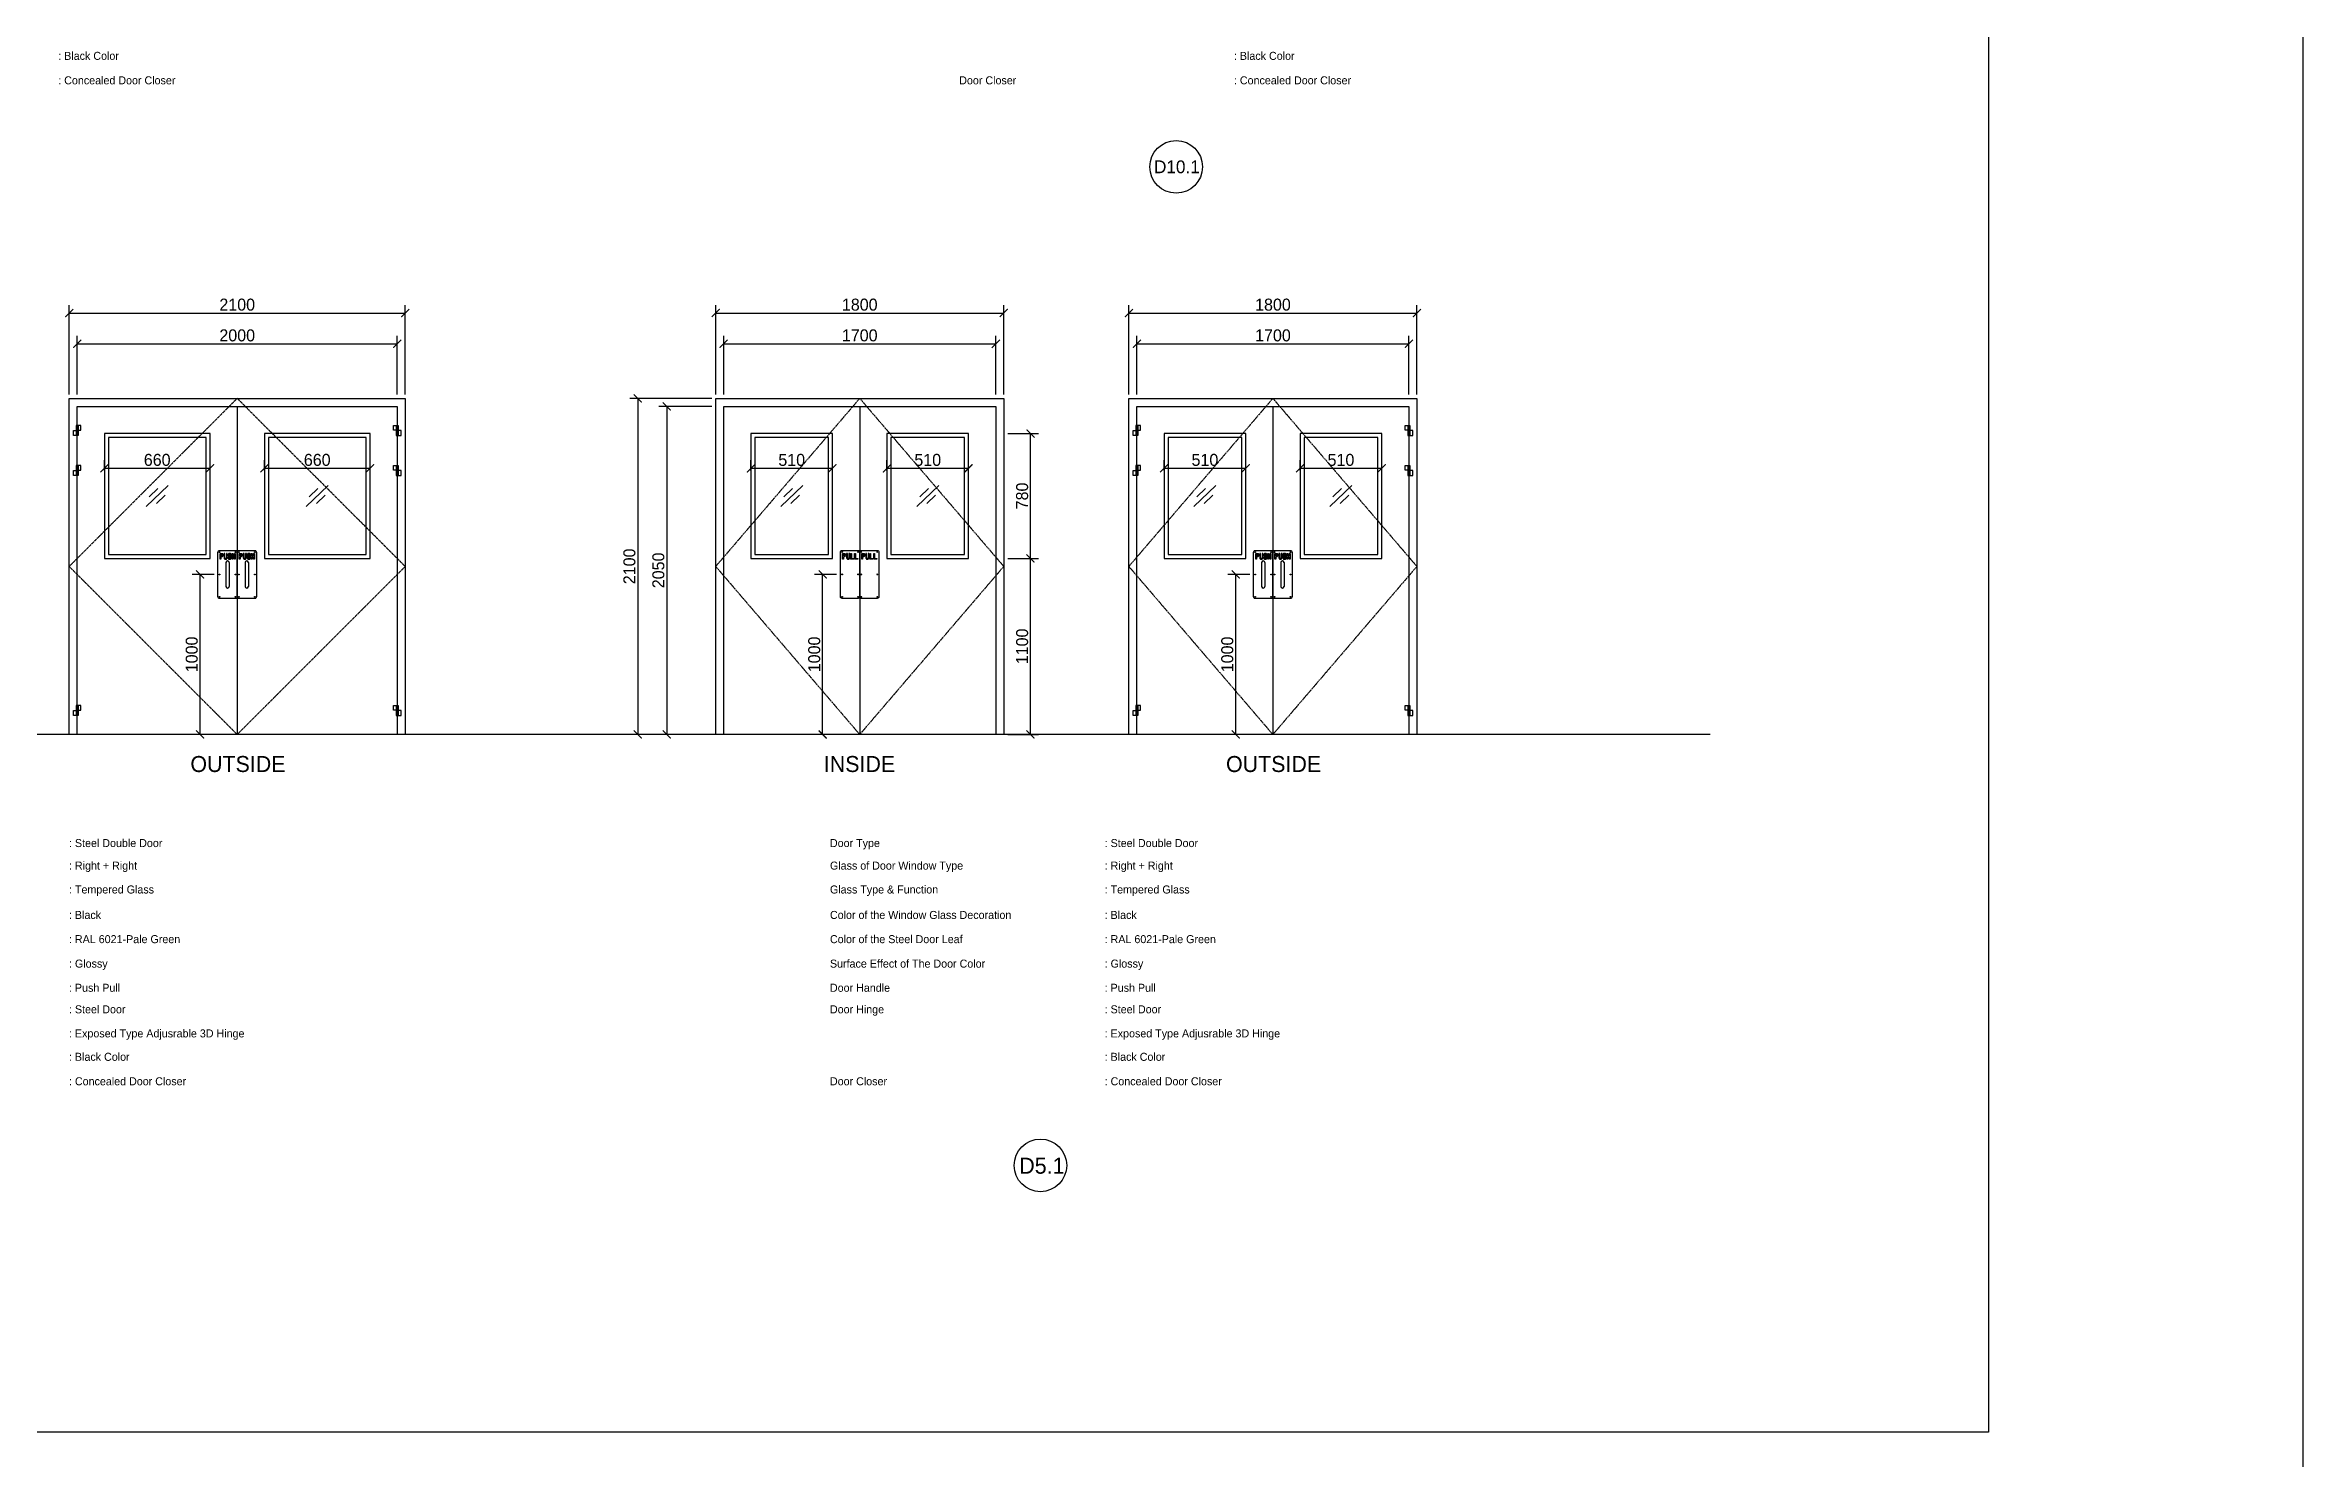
# Model space of a CAD drawing. Header units: millimetres. Extents: x -62354 to 129108, y -71259 to 35407.
# Drawn here: x 115000 to 129108, y -63420 to -54587 of the extents above; entities that cross this region are included whole.
import ezdxf

# ---------------------------------------------------------------- set-up
doc = ezdxf.new("R2010")
doc.units = ezdxf.units.MM
doc.header["$MEASUREMENT"] = 0
doc.linetypes.add('1st FL Layout xrf$0$CENTER2', pattern=[1.125, 0.75, -0.125, 0.125, -0.125])
doc.styles.add('1st FL Layout xrf$0$TEXT', font='cordia2.shx')
doc.dimstyles.new('1st FL Layout xrf$0$C--A--50', dxfattribs={"dimscale": 50, "dimtxt": 1.5, "dimasz": 1, "dimexe": 1, "dimexo": 0.5, "dimgap": 0.3, "dimtad": 1, "dimdec": 0, "dimzin": 0, "dimdsep": 46, "dimtxsty": '1st FL Layout xrf$0$TEXT', "dimblk": '1st FL Layout xrf$0$_ArchTick', "dimcen": 0.09, "dimclrd": 3, "dimclre": 3, "dimclrt": 30, "dimadec": 0, "dimazin": 2, "dimtfac": 1, "dimtdec": 0, "dimtix": 1, "dimtmove": 2, "dimatfit": 3, "dimldrblk": '1st FL Layout xrf$0$_ArchTick', "dimfxl": 1, "dimtolj": 1, "dimtzin": 0, "dimarcsym": 0})

# ---------------------------------------------------------------- blocks, each defined once
blk = doc.blocks.new('1st FL Layout xrf$0$_ArchTick')
at = {"color": 0, "linetype": 'ByBlock', "const_width": 0.15}
blk.add_lwpolyline([(-0.5, -0.5), (0.5, 0.5)], dxfattribs=at)
blk = doc.blocks.new('*D545')
at = {"color": 3, "linetype": 'Continuous', "lineweight": -2, "transparency": 16777216}
for p, q in [((115150, -56769), (115150, -56211)), ((115150, -56261), (117250, -56261)), ((117250, -56769), (117250, -56211))]:
    blk.add_line(p, q, dxfattribs=at)
at = {"color": 3, "lineweight": -2, "transparency": 16777216, "xscale": 50, "yscale": 50, "zscale": 50, "rotation": 180}
blk.add_blockref('1st FL Layout xrf$0$_ArchTick', (115150, -56261), dxfattribs=at)
at = {"color": 3, "lineweight": -2, "transparency": 16777216, "xscale": 50, "yscale": 50, "zscale": 50}
blk.add_blockref('1st FL Layout xrf$0$_ArchTick', (117250, -56261), dxfattribs=at)
at = {"color": 30, "transparency": 16777216, "insert": (116200, -56209), "char_height": 75, "attachment_point": 5, "style": '1st FL Layout xrf$0$TEXT'}
blk.add_mtext('\\A1;2100', dxfattribs=at)
blk = doc.blocks.new('*D546')
at = {"color": 3, "linetype": 'Continuous', "lineweight": -2, "transparency": 16777216}
for p, q in [((115200, -56769), (115200, -56403)), ((117200, -56769), (117200, -56403)), ((115200, -56453), (117200, -56453))]:
    blk.add_line(p, q, dxfattribs=at)
at = {"color": 3, "lineweight": -2, "transparency": 16777216, "xscale": 50, "yscale": 50, "zscale": 50, "rotation": 180}
blk.add_blockref('1st FL Layout xrf$0$_ArchTick', (115200, -56453), dxfattribs=at)
at = {"color": 3, "lineweight": -2, "transparency": 16777216, "xscale": 50, "yscale": 50, "zscale": 50}
blk.add_blockref('1st FL Layout xrf$0$_ArchTick', (117200, -56453), dxfattribs=at)
at = {"color": 30, "transparency": 16777216, "insert": (116200, -56401), "char_height": 75, "attachment_point": 5, "style": '1st FL Layout xrf$0$TEXT'}
blk.add_mtext('\\A1;2000', dxfattribs=at)
blk = doc.blocks.new('1st FL Layout xrf$0$Push')
blk.add_lwpolyline([(84907, -42836, -0.414214), (84917, -42846), (84917, -43126, -0.414214), (84907, -43136), (84807, -43136, -0.414214), (84797, -43126), (84797, -42846, -0.414214), (84807, -42836)], format="xyb", close=True)
at = {"flags": 128}
blk.add_lwpolyline([(84810, -42854), (84820, -42854), (84823, -42854), (84825, -42855), (84827, -42857), (84828, -42859), (84829, -42861), (84830, -42863), (84830, -42866), (84829, -42868), (84828, -42870), (84827, -42872), (84825, -42874), (84823, -42875), (84820, -42875), (84815, -42875), (84815, -42891), (84810, -42891)], close=True, dxfattribs=at)
blk.add_lwpolyline([(84900, -42891), (84900, -42875), (84890, -42875), (84890, -42891), (84885, -42891), (84885, -42854), (84890, -42854), (84890, -42870), (84900, -42870), (84900, -42854), (84905, -42854), (84905, -42891)], close=True)
for points in [[(84847, -42911), (84847, -43061)], [(84867, -42911), (84867, -43061)]]:
    blk.add_lwpolyline(points)
at = {"color": 253}
for centre in [(84807, -42846), (84907, -42846), (84807, -42986), (84907, -42986), (84807, -43126), (84907, -43126)]:
    blk.add_circle(centre, 2.51, dxfattribs=at)
for centre, start, end in [((84857, -42911), 0, 180), ((84857, -43061), 180, 0)]:
    blk.add_arc(centre, 10, start, end)
for points, knots in [([(84815, -42870), (84817, -42870), (84819, -42870), (84820, -42870), (84821, -42870), (84821, -42870), (84823, -42869), (84823, -42869), (84824, -42867), (84825, -42866), (84825, -42864), (84825, -42863), (84824, -42862), (84823, -42860), (84823, -42860), (84821, -42859), (84821, -42859), (84820, -42859), (84819, -42859), (84817, -42859), (84815, -42859), (84815, -42863), (84815, -42866), (84815, -42870)], [0, 0, 0, 0, 1, 1, 1, 1.261799, 1.523599, 1.785398, 2.047198, 2.308997, 2.570796, 2.832596, 3.094395, 3.356194, 3.617994, 3.879793, 4.141593, 4.141593, 4.141593, 5.141593, 5.141593, 5.141593, 6.141593, 6.141593, 6.141593, 6.141593]), ([(84840, -42854), (84840, -42862), (84840, -42871), (84840, -42879), (84840, -42880), (84840, -42882), (84842, -42884), (84843, -42885), (84844, -42886), (84845, -42886), (84846, -42886), (84847, -42885), (84848, -42884), (84850, -42882), (84850, -42880), (84850, -42879), (84850, -42871), (84850, -42862), (84850, -42854), (84852, -42854), (84853, -42854), (84855, -42854), (84855, -42862), (84855, -42871), (84855, -42879), (84855, -42880), (84855, -42881), (84855, -42882), (84854, -42883), (84854, -42884), (84854, -42884), (84853, -42885), (84853, -42886), (84852, -42887), (84852, -42887), (84851, -42888), (84851, -42889), (84850, -42889), (84849, -42890), (84848, -42890), (84848, -42890), (84847, -42890), (84846, -42891), (84845, -42891), (84845, -42891), (84844, -42891), (84843, -42890), (84842, -42890), (84841, -42890), (84841, -42890), (84840, -42889), (84839, -42889), (84839, -42888), (84838, -42887), (84837, -42887), (84837, -42886), (84837, -42885), (84836, -42884), (84836, -42884), (84836, -42883), (84835, -42882), (84835, -42881), (84835, -42880), (84835, -42879), (84835, -42871), (84835, -42862), (84835, -42854), (84837, -42854), (84838, -42854), (84840, -42854)], [0, 0, 0, 0, 1, 1, 1, 1.392699, 1.785398, 2.178097, 2.374447, 2.570796, 2.767146, 2.963495, 3.356194, 3.748894, 4.141593, 4.141593, 4.141593, 5.141593, 5.141593, 5.141593, 6.141593, 6.141593, 6.141593, 7.141593, 7.141593, 7.141593, 8.141593, 8.141593, 8.141593, 9.141593, 9.141593, 9.141593, 10.141593, 10.141593, 10.141593, 11.141593, 11.141593, 11.141593, 12.141593, 12.141593, 12.141593, 13.141593, 13.141593, 13.141593, 14.141593, 14.141593, 14.141593, 15.141593, 15.141593, 15.141593, 16.141593, 16.141593, 16.141593, 17.141593, 17.141593, 17.141593, 18.141593, 18.141593, 18.141593, 19.141593, 19.141593, 19.141593, 20.141593, 20.141593, 20.141593, 21.141593, 21.141593, 21.141593, 22.141593, 22.141593, 22.141593, 22.141593])]:
    blk.add_open_spline(points, degree=3, knots=knots)
blk.add_rational_spline([(84860, -42878), (84862, -42878), (84863, -42878), (84865, -42878), (84865, -42880), (84865, -42881), (84865, -42882), (84865, -42882), (84865, -42883), (84865, -42884), (84866, -42884), (84867, -42885), (84868, -42886), (84870, -42886), (84871, -42886), (84873, -42885), (84874, -42884), (84874, -42884), (84875, -42883), (84875, -42882), (84875, -42882), (84875, -42881), (84875, -42881), (84875, -42880), (84875, -42879), (84874, -42878), (84874, -42877), (84869, -42875), (84865, -42872), (84861, -42870), (84861, -42869), (84860, -42867), (84860, -42866), (84860, -42865), (84860, -42864), (84860, -42863), (84860, -42862), (84860, -42862), (84860, -42861), (84861, -42860), (84861, -42860), (84861, -42859), (84862, -42858), (84862, -42858), (84862, -42857), (84863, -42857), (84864, -42856), (84864, -42856), (84865, -42855), (84866, -42855), (84866, -42855), (84867, -42854), (84868, -42854), (84869, -42854), (84870, -42854), (84870, -42854), (84871, -42854), (84872, -42854), (84873, -42854), (84873, -42855), (84874, -42855), (84875, -42855), (84876, -42856), (84876, -42856), (84877, -42857), (84877, -42857), (84878, -42858), (84878, -42858), (84879, -42859), (84879, -42860), (84879, -42860), (84880, -42861), (84880, -42862), (84880, -42862), (84880, -42863), (84880, -42864), (84880, -42865), (84880, -42867), (84878, -42867), (84877, -42867), (84875, -42867), (84875, -42865), (84875, -42864), (84875, -42863), (84875, -42863), (84875, -42862), (84874, -42861), (84874, -42860), (84873, -42860), (84871, -42859), (84870, -42859), (84868, -42859), (84867, -42860), (84866, -42860), (84865, -42861), (84865, -42862), (84865, -42863), (84865, -42863), (84865, -42864), (84865, -42864), (84865, -42865), (84865, -42866), (84865, -42867), (84866, -42867), (84870, -42870), (84874, -42873), (84879, -42875), (84879, -42876), (84880, -42877), (84880, -42879), (84880, -42880), (84880, -42881), (84880, -42882), (84880, -42882), (84880, -42883), (84880, -42884), (84879, -42885), (84879, -42885), (84879, -42886), (84878, -42887), (84878, -42887), (84877, -42888), (84877, -42888), (84876, -42889), (84876, -42889), (84875, -42889), (84874, -42890), (84873, -42890), (84873, -42890), (84872, -42890), (84871, -42891), (84870, -42891), (84870, -42891), (84869, -42891), (84868, -42890), (84867, -42890), (84866, -42890), (84866, -42890), (84865, -42889), (84864, -42889), (84864, -42889), (84863, -42888), (84862, -42888), (84862, -42887), (84862, -42887), (84861, -42886), (84861, -42885), (84861, -42885), (84860, -42884), (84860, -42883), (84860, -42882), (84860, -42882), (84860, -42881), (84860, -42880), (84860, -42878)], [1, 1, 1, 1, 1, 1, 1, 1, 1, 1, 1, 1, 1, 1, 1, 1, 1, 1, 1, 1, 1, 1, 1, 1, 0.917103003592, 0.917103003592, 1, 1, 1, 1, 0.977334703629, 0.977334703629, 1, 1, 1, 1, 1, 1, 1, 1, 1, 1, 1, 1, 1, 1, 1, 1, 1, 1, 1, 1, 1, 1, 1, 1, 1, 1, 1, 1, 1, 1, 1, 1, 1, 1, 1, 1, 1, 1, 1, 1, 1, 1, 1, 1, 1, 1, 1, 1, 1, 1, 1, 1, 1, 1, 1, 1, 1, 1, 1, 1, 1, 1, 1, 1, 1, 1, 1, 1, 1, 0.93506809538, 0.93506809538, 1, 1, 1, 1, 0.976653570732, 0.976653570732, 1, 1, 1, 1, 1, 1, 1, 1, 1, 1, 1, 1, 1, 1, 1, 1, 1, 1, 1, 1, 1, 1, 1, 1, 1, 1, 1, 1, 1, 1, 1, 1, 1, 1, 1, 1, 1, 1, 1, 1, 1, 1, 1, 1, 1, 1], degree=3, knots=[0, 0, 0, 0, 1, 1, 1, 2, 2, 2, 2.261799, 2.523599, 2.785398, 3.047198, 3.308997, 3.570796, 3.832596, 4.094395, 4.356194, 4.617994, 4.879793, 5.141593, 5.141593, 5.141593, 6.141593, 6.141593, 6.141593, 7.149606, 7.149606, 7.149606, 8.149606, 8.149606, 8.149606, 8.672616, 8.672616, 8.672616, 9.672616, 9.672616, 9.672616, 10.672616, 10.672616, 10.672616, 11.672616, 11.672616, 11.672616, 12.672616, 12.672616, 12.672616, 13.672616, 13.672616, 13.672616, 14.672616, 14.672616, 14.672616, 15.672616, 15.672616, 15.672616, 16.672616, 16.672616, 16.672616, 17.672616, 17.672616, 17.672616, 18.672616, 18.672616, 18.672616, 19.672616, 19.672616, 19.672616, 20.672616, 20.672616, 20.672616, 21.672616, 21.672616, 21.672616, 22.672616, 22.672616, 22.672616, 23.672616, 23.672616, 23.672616, 24.672616, 24.672616, 24.672616, 25.672616, 25.672616, 25.672616, 25.934415, 26.196215, 26.458014, 26.719813, 26.981613, 27.243412, 27.505212, 27.767011, 28.02881, 28.29061, 28.552409, 28.814209, 28.814209, 28.814209, 29.814209, 29.814209, 29.814209, 30.704248, 30.704248, 30.704248, 31.704248, 31.704248, 31.704248, 32.235104, 32.235104, 32.235104, 33.235104, 33.235104, 33.235104, 34.235104, 34.235104, 34.235104, 35.235104, 35.235104, 35.235104, 36.235104, 36.235104, 36.235104, 37.235104, 37.235104, 37.235104, 38.235104, 38.235104, 38.235104, 39.235104, 39.235104, 39.235104, 40.235104, 40.235104, 40.235104, 41.235104, 41.235104, 41.235104, 42.235104, 42.235104, 42.235104, 43.235104, 43.235104, 43.235104, 44.235104, 44.235104, 44.235104, 45.235104, 45.235104, 45.235104, 46.235104, 46.235104, 46.235104, 47.235104, 47.235104, 47.235104, 47.235104])
blk = doc.blocks.new('*D550')
at = {"color": 3, "linetype": 'Continuous', "lineweight": -2, "transparency": 16777216}
for p, q in [((116055, -57894), (115918, -57894)), ((115968, -58894), (115968, -57894)), ((116074, -58894), (115918, -58894))]:
    blk.add_line(p, q, dxfattribs=at)
at = {"color": 3, "lineweight": -2, "transparency": 16777216, "xscale": 50, "yscale": 50, "zscale": 50}
for p, rotation in [((115968, -57894), 90), ((115968, -58894), 270)]:
    blk.add_blockref('1st FL Layout xrf$0$_ArchTick', p, dxfattribs=dict(at, rotation=rotation))
at = {"color": 30, "transparency": 16777216, "insert": (115916, -58394), "char_height": 75, "attachment_point": 5, "rotation": 90, "style": '1st FL Layout xrf$0$TEXT'}
blk.add_mtext('\\A1;1000', dxfattribs=at)
blk = doc.blocks.new('*D551')
at = {"color": 3, "linetype": 'Continuous', "lineweight": -2, "transparency": 16777216}
for p, q in [((115370, -57245), (115370, -57181)), ((115370, -57231), (116030, -57231)), ((116030, -57245), (116030, -57181))]:
    blk.add_line(p, q, dxfattribs=at)
at = {"color": 3, "lineweight": -2, "transparency": 16777216, "xscale": 50, "yscale": 50, "zscale": 50, "rotation": 180}
blk.add_blockref('1st FL Layout xrf$0$_ArchTick', (115370, -57231), dxfattribs=at)
at = {"color": 3, "lineweight": -2, "transparency": 16777216, "xscale": 50, "yscale": 50, "zscale": 50}
blk.add_blockref('1st FL Layout xrf$0$_ArchTick', (116030, -57231), dxfattribs=at)
at = {"color": 30, "transparency": 16777216, "insert": (115700, -57179), "char_height": 75, "attachment_point": 5, "style": '1st FL Layout xrf$0$TEXT'}
blk.add_mtext('\\A1;660', dxfattribs=at)
blk = doc.blocks.new('*D552')
at = {"color": 3, "linetype": 'Continuous', "lineweight": -2, "transparency": 16777216}
for p, q in [((116370, -57245), (116370, -57181)), ((116370, -57231), (117030, -57231)), ((117030, -57245), (117030, -57181))]:
    blk.add_line(p, q, dxfattribs=at)
at = {"color": 3, "lineweight": -2, "transparency": 16777216, "xscale": 50, "yscale": 50, "zscale": 50, "rotation": 180}
blk.add_blockref('1st FL Layout xrf$0$_ArchTick', (116370, -57231), dxfattribs=at)
at = {"color": 3, "lineweight": -2, "transparency": 16777216, "xscale": 50, "yscale": 50, "zscale": 50}
blk.add_blockref('1st FL Layout xrf$0$_ArchTick', (117030, -57231), dxfattribs=at)
at = {"color": 30, "transparency": 16777216, "insert": (116700, -57179), "char_height": 75, "attachment_point": 5, "style": '1st FL Layout xrf$0$TEXT'}
blk.add_mtext('\\A1;660', dxfattribs=at)
blk = doc.blocks.new('*D577')
at = {"color": 3, "linetype": 'Continuous', "lineweight": -2, "transparency": 16777216}
for p, q in [((119190, -56769), (119190, -56211)), ((119190, -56261), (120990, -56261)), ((120990, -56769), (120990, -56211))]:
    blk.add_line(p, q, dxfattribs=at)
at = {"color": 3, "lineweight": -2, "transparency": 16777216, "xscale": 50, "yscale": 50, "zscale": 50, "rotation": 180}
blk.add_blockref('1st FL Layout xrf$0$_ArchTick', (119190, -56261), dxfattribs=at)
at = {"color": 3, "lineweight": -2, "transparency": 16777216, "xscale": 50, "yscale": 50, "zscale": 50}
blk.add_blockref('1st FL Layout xrf$0$_ArchTick', (120990, -56261), dxfattribs=at)
at = {"color": 30, "transparency": 16777216, "insert": (120090, -56209), "char_height": 75, "attachment_point": 5, "style": '1st FL Layout xrf$0$TEXT'}
blk.add_mtext('\\A1;1800', dxfattribs=at)
blk = doc.blocks.new('*D561')
at = {"color": 3, "linetype": 'Continuous', "lineweight": -2, "transparency": 16777216}
for p, q in [((119240, -56769), (119240, -56403)), ((120940, -56769), (120940, -56403)), ((119240, -56453), (120940, -56453))]:
    blk.add_line(p, q, dxfattribs=at)
at = {"color": 3, "lineweight": -2, "transparency": 16777216, "xscale": 50, "yscale": 50, "zscale": 50, "rotation": 180}
blk.add_blockref('1st FL Layout xrf$0$_ArchTick', (119240, -56453), dxfattribs=at)
at = {"color": 3, "lineweight": -2, "transparency": 16777216, "xscale": 50, "yscale": 50, "zscale": 50}
blk.add_blockref('1st FL Layout xrf$0$_ArchTick', (120940, -56453), dxfattribs=at)
at = {"color": 30, "transparency": 16777216, "insert": (120090, -56401), "char_height": 75, "attachment_point": 5, "style": '1st FL Layout xrf$0$TEXT'}
blk.add_mtext('\\A1;1700', dxfattribs=at)
blk = doc.blocks.new('*D578')
at = {"color": 3, "linetype": 'Continuous', "lineweight": -2, "transparency": 16777216}
for p, q in [((119165, -56794), (118653, -56794)), ((118703, -56794), (118703, -58894)), ((119165, -58894), (118653, -58894))]:
    blk.add_line(p, q, dxfattribs=at)
at = {"color": 3, "lineweight": -2, "transparency": 16777216, "xscale": 50, "yscale": 50, "zscale": 50}
for p, rotation in [((118703, -56794), 90), ((118703, -58894), 270)]:
    blk.add_blockref('1st FL Layout xrf$0$_ArchTick', p, dxfattribs=dict(at, rotation=rotation))
at = {"color": 30, "transparency": 16777216, "insert": (118651, -57844), "char_height": 75, "attachment_point": 5, "rotation": 90, "style": '1st FL Layout xrf$0$TEXT'}
blk.add_mtext('\\A1;2100', dxfattribs=at)
blk = doc.blocks.new('*D562')
at = {"color": 3, "linetype": 'Continuous', "lineweight": -2, "transparency": 16777216}
for p, q in [((119165, -56844), (118834, -56844)), ((118884, -56844), (118884, -58894)), ((119215, -58894), (118834, -58894))]:
    blk.add_line(p, q, dxfattribs=at)
at = {"color": 3, "lineweight": -2, "transparency": 16777216, "xscale": 50, "yscale": 50, "zscale": 50}
for p, rotation in [((118884, -56844), 90), ((118884, -58894), 270)]:
    blk.add_blockref('1st FL Layout xrf$0$_ArchTick', p, dxfattribs=dict(at, rotation=rotation))
at = {"color": 30, "transparency": 16777216, "insert": (118832, -57869), "char_height": 75, "attachment_point": 5, "rotation": 90, "style": '1st FL Layout xrf$0$TEXT'}
blk.add_mtext('\\A1;2050', dxfattribs=at)
blk = doc.blocks.new('*D563')
at = {"color": 3, "linetype": 'Continuous', "lineweight": -2, "transparency": 16777216}
for p, q in [((121015, -57794), (121207, -57794)), ((121157, -58894), (121157, -57794)), ((121015, -58894), (121207, -58894))]:
    blk.add_line(p, q, dxfattribs=at)
at = {"color": 3, "lineweight": -2, "transparency": 16777216, "xscale": 50, "yscale": 50, "zscale": 50}
for p, rotation in [((121157, -57794), 90), ((121157, -58894), 270)]:
    blk.add_blockref('1st FL Layout xrf$0$_ArchTick', p, dxfattribs=dict(at, rotation=rotation))
at = {"color": 30, "transparency": 16777216, "insert": (121105, -58344), "char_height": 75, "attachment_point": 5, "rotation": 90, "style": '1st FL Layout xrf$0$TEXT'}
blk.add_mtext('\\A1;1100', dxfattribs=at)
blk = doc.blocks.new('*D564')
at = {"color": 3, "linetype": 'Continuous', "lineweight": -2, "transparency": 16777216}
for p, q in [((119945, -57894), (119808, -57894)), ((119858, -58894), (119858, -57894)), ((119965, -58894), (119808, -58894))]:
    blk.add_line(p, q, dxfattribs=at)
at = {"color": 3, "lineweight": -2, "transparency": 16777216, "xscale": 50, "yscale": 50, "zscale": 50}
for p, rotation in [((119858, -57894), 90), ((119858, -58894), 270)]:
    blk.add_blockref('1st FL Layout xrf$0$_ArchTick', p, dxfattribs=dict(at, rotation=rotation))
at = {"color": 30, "transparency": 16777216, "insert": (119806, -58394), "char_height": 75, "attachment_point": 5, "rotation": 90, "style": '1st FL Layout xrf$0$TEXT'}
blk.add_mtext('\\A1;1000', dxfattribs=at)
blk = doc.blocks.new('*D565')
at = {"color": 3, "linetype": 'Continuous', "lineweight": -2, "transparency": 16777216}
for p, q in [((119410, -57245), (119410, -57181)), ((119410, -57231), (119920, -57231)), ((119920, -57245), (119920, -57181))]:
    blk.add_line(p, q, dxfattribs=at)
at = {"color": 3, "lineweight": -2, "transparency": 16777216, "xscale": 50, "yscale": 50, "zscale": 50, "rotation": 180}
blk.add_blockref('1st FL Layout xrf$0$_ArchTick', (119410, -57231), dxfattribs=at)
at = {"color": 3, "lineweight": -2, "transparency": 16777216, "xscale": 50, "yscale": 50, "zscale": 50}
blk.add_blockref('1st FL Layout xrf$0$_ArchTick', (119920, -57231), dxfattribs=at)
at = {"color": 30, "transparency": 16777216, "insert": (119665, -57179), "char_height": 75, "attachment_point": 5, "style": '1st FL Layout xrf$0$TEXT'}
blk.add_mtext('\\A1;510', dxfattribs=at)
blk = doc.blocks.new('*D566')
at = {"color": 3, "linetype": 'Continuous', "lineweight": -2, "transparency": 16777216}
for p, q in [((121015, -57014), (121207, -57014)), ((121157, -57794), (121157, -57014)), ((121015, -57794), (121207, -57794))]:
    blk.add_line(p, q, dxfattribs=at)
at = {"color": 3, "lineweight": -2, "transparency": 16777216, "xscale": 50, "yscale": 50, "zscale": 50}
for p, rotation in [((121157, -57014), 90), ((121157, -57794), 270)]:
    blk.add_blockref('1st FL Layout xrf$0$_ArchTick', p, dxfattribs=dict(at, rotation=rotation))
at = {"color": 30, "transparency": 16777216, "insert": (121105, -57404), "char_height": 75, "attachment_point": 5, "rotation": 90, "style": '1st FL Layout xrf$0$TEXT'}
blk.add_mtext('\\A1;780', dxfattribs=at)
blk = doc.blocks.new('1st FL Layout xrf$0$Pull')
blk.add_lwpolyline([(78259, -41726, -0.414214), (78269, -41736), (78269, -42016, -0.414214), (78259, -42026), (78159, -42026, -0.414214), (78149, -42016), (78149, -41736, -0.414214), (78159, -41726)], format="xyb", close=True)
at = {"flags": 128}
blk.add_lwpolyline([(78167, -41781), (78162, -41781), (78162, -41745), (78172, -41745), (78175, -41745), (78177, -41746), (78179, -41747), (78180, -41749), (78181, -41752), (78182, -41754), (78182, -41756), (78181, -41759), (78180, -41761), (78179, -41763), (78177, -41764), (78175, -41765), (78172, -41766), (78167, -41766)], close=True, dxfattribs=at)
for points in [[(78212, -41781), (78212, -41745), (78217, -41745), (78217, -41776), (78232, -41776), (78232, -41781)], [(78237, -41781), (78237, -41745), (78242, -41745), (78242, -41776), (78257, -41776), (78257, -41781)]]:
    blk.add_lwpolyline(points, close=True)
at = {"color": 253}
for centre in [(78159, -41736), (78259, -41736), (78159, -41876), (78259, -41876), (78159, -42016), (78259, -42016)]:
    blk.add_circle(centre, 2.51, dxfattribs=at)
for points, knots in [([(78167, -41761), (78169, -41761), (78171, -41761), (78172, -41761), (78173, -41761), (78173, -41761), (78174, -41760), (78175, -41759), (78176, -41758), (78177, -41757), (78177, -41755), (78177, -41754), (78176, -41752), (78175, -41751), (78174, -41750), (78173, -41750), (78173, -41750), (78172, -41750), (78171, -41750), (78169, -41750), (78167, -41750), (78167, -41753), (78167, -41757), (78167, -41761)], [0, 0, 0, 0, 1, 1, 1, 1.261799, 1.523599, 1.785398, 2.047198, 2.308997, 2.570796, 2.832596, 3.094395, 3.356194, 3.617994, 3.879793, 4.141593, 4.141593, 4.141593, 5.141593, 5.141593, 5.141593, 6.141593, 6.141593, 6.141593, 6.141593]), ([(78192, -41745), (78192, -41753), (78192, -41761), (78192, -41770), (78192, -41771), (78192, -41773), (78194, -41775), (78195, -41776), (78196, -41776), (78197, -41776), (78198, -41776), (78199, -41776), (78200, -41775), (78202, -41773), (78202, -41771), (78202, -41770), (78202, -41761), (78202, -41753), (78202, -41745), (78204, -41745), (78205, -41745), (78207, -41745), (78207, -41753), (78207, -41761), (78207, -41770), (78207, -41771), (78207, -41772), (78207, -41772), (78206, -41773), (78206, -41774), (78206, -41775), (78205, -41776), (78205, -41777), (78204, -41777), (78204, -41778), (78203, -41779), (78203, -41779), (78202, -41780), (78201, -41780), (78200, -41781), (78200, -41781), (78199, -41781), (78198, -41781), (78197, -41781), (78196, -41781), (78196, -41781), (78195, -41781), (78194, -41781), (78193, -41781), (78193, -41780), (78192, -41780), (78191, -41779), (78191, -41779), (78190, -41778), (78189, -41777), (78189, -41777), (78188, -41776), (78188, -41775), (78188, -41774), (78187, -41773), (78187, -41772), (78187, -41772), (78187, -41771), (78187, -41770), (78187, -41761), (78187, -41753), (78187, -41745), (78189, -41745), (78190, -41745), (78192, -41745)], [0, 0, 0, 0, 1, 1, 1, 1.392699, 1.785398, 2.178097, 2.374447, 2.570796, 2.767146, 2.963495, 3.356194, 3.748894, 4.141593, 4.141593, 4.141593, 5.141593, 5.141593, 5.141593, 6.141593, 6.141593, 6.141593, 7.141593, 7.141593, 7.141593, 8.141593, 8.141593, 8.141593, 9.141593, 9.141593, 9.141593, 10.141593, 10.141593, 10.141593, 11.141593, 11.141593, 11.141593, 12.141593, 12.141593, 12.141593, 13.141593, 13.141593, 13.141593, 14.141593, 14.141593, 14.141593, 15.141593, 15.141593, 15.141593, 16.141593, 16.141593, 16.141593, 17.141593, 17.141593, 17.141593, 18.141593, 18.141593, 18.141593, 19.141593, 19.141593, 19.141593, 20.141593, 20.141593, 20.141593, 21.141593, 21.141593, 21.141593, 22.141593, 22.141593, 22.141593, 22.141593])]:
    blk.add_open_spline(points, degree=3, knots=knots)
blk = doc.blocks.new('*D567')
at = {"color": 3, "linetype": 'Continuous', "lineweight": -2, "transparency": 16777216}
for p, q in [((120260, -57245), (120260, -57181)), ((120260, -57231), (120770, -57231)), ((120770, -57245), (120770, -57181))]:
    blk.add_line(p, q, dxfattribs=at)
at = {"color": 3, "lineweight": -2, "transparency": 16777216, "xscale": 50, "yscale": 50, "zscale": 50, "rotation": 180}
blk.add_blockref('1st FL Layout xrf$0$_ArchTick', (120260, -57231), dxfattribs=at)
at = {"color": 3, "lineweight": -2, "transparency": 16777216, "xscale": 50, "yscale": 50, "zscale": 50}
blk.add_blockref('1st FL Layout xrf$0$_ArchTick', (120770, -57231), dxfattribs=at)
at = {"color": 30, "transparency": 16777216, "insert": (120515, -57179), "char_height": 75, "attachment_point": 5, "style": '1st FL Layout xrf$0$TEXT'}
blk.add_mtext('\\A1;510', dxfattribs=at)
blk = doc.blocks.new('*D579')
at = {"color": 3, "linetype": 'Continuous', "lineweight": -2, "transparency": 16777216}
for p, q in [((121772, -56769), (121772, -56211)), ((121772, -56261), (123572, -56261)), ((123572, -56769), (123572, -56211))]:
    blk.add_line(p, q, dxfattribs=at)
at = {"color": 3, "lineweight": -2, "transparency": 16777216, "xscale": 50, "yscale": 50, "zscale": 50, "rotation": 180}
blk.add_blockref('1st FL Layout xrf$0$_ArchTick', (121772, -56261), dxfattribs=at)
at = {"color": 3, "lineweight": -2, "transparency": 16777216, "xscale": 50, "yscale": 50, "zscale": 50}
blk.add_blockref('1st FL Layout xrf$0$_ArchTick', (123572, -56261), dxfattribs=at)
at = {"color": 30, "transparency": 16777216, "insert": (122672, -56209), "char_height": 75, "attachment_point": 5, "style": '1st FL Layout xrf$0$TEXT'}
blk.add_mtext('\\A1;1800', dxfattribs=at)
blk = doc.blocks.new('*D568')
at = {"color": 3, "linetype": 'Continuous', "lineweight": -2, "transparency": 16777216}
for p, q in [((121822, -56769), (121822, -56403)), ((123522, -56769), (123522, -56403)), ((121822, -56453), (123522, -56453))]:
    blk.add_line(p, q, dxfattribs=at)
at = {"color": 3, "lineweight": -2, "transparency": 16777216, "xscale": 50, "yscale": 50, "zscale": 50, "rotation": 180}
blk.add_blockref('1st FL Layout xrf$0$_ArchTick', (121822, -56453), dxfattribs=at)
at = {"color": 3, "lineweight": -2, "transparency": 16777216, "xscale": 50, "yscale": 50, "zscale": 50}
blk.add_blockref('1st FL Layout xrf$0$_ArchTick', (123522, -56453), dxfattribs=at)
at = {"color": 30, "transparency": 16777216, "insert": (122672, -56401), "char_height": 75, "attachment_point": 5, "style": '1st FL Layout xrf$0$TEXT'}
blk.add_mtext('\\A1;1700', dxfattribs=at)
blk = doc.blocks.new('*D569')
at = {"color": 3, "linetype": 'Continuous', "lineweight": -2, "transparency": 16777216}
for p, q in [((122527, -57894), (122390, -57894)), ((122440, -58894), (122440, -57894)), ((122546, -58894), (122390, -58894))]:
    blk.add_line(p, q, dxfattribs=at)
at = {"color": 3, "lineweight": -2, "transparency": 16777216, "xscale": 50, "yscale": 50, "zscale": 50}
for p, rotation in [((122440, -57894), 90), ((122440, -58894), 270)]:
    blk.add_blockref('1st FL Layout xrf$0$_ArchTick', p, dxfattribs=dict(at, rotation=rotation))
at = {"color": 30, "transparency": 16777216, "insert": (122387, -58394), "char_height": 75, "attachment_point": 5, "rotation": 90, "style": '1st FL Layout xrf$0$TEXT'}
blk.add_mtext('\\A1;1000', dxfattribs=at)
blk = doc.blocks.new('*D570')
at = {"color": 3, "linetype": 'Continuous', "lineweight": -2, "transparency": 16777216}
for p, q in [((121992, -57245), (121992, -57181)), ((121992, -57231), (122502, -57231)), ((122502, -57245), (122502, -57181))]:
    blk.add_line(p, q, dxfattribs=at)
at = {"color": 3, "lineweight": -2, "transparency": 16777216, "xscale": 50, "yscale": 50, "zscale": 50, "rotation": 180}
blk.add_blockref('1st FL Layout xrf$0$_ArchTick', (121992, -57231), dxfattribs=at)
at = {"color": 3, "lineweight": -2, "transparency": 16777216, "xscale": 50, "yscale": 50, "zscale": 50}
blk.add_blockref('1st FL Layout xrf$0$_ArchTick', (122502, -57231), dxfattribs=at)
at = {"color": 30, "transparency": 16777216, "insert": (122247, -57179), "char_height": 75, "attachment_point": 5, "style": '1st FL Layout xrf$0$TEXT'}
blk.add_mtext('\\A1;510', dxfattribs=at)
blk = doc.blocks.new('*D571')
at = {"color": 3, "linetype": 'Continuous', "lineweight": -2, "transparency": 16777216}
for p, q in [((122842, -57245), (122842, -57181)), ((122842, -57231), (123352, -57231)), ((123352, -57245), (123352, -57181))]:
    blk.add_line(p, q, dxfattribs=at)
at = {"color": 3, "lineweight": -2, "transparency": 16777216, "xscale": 50, "yscale": 50, "zscale": 50, "rotation": 180}
blk.add_blockref('1st FL Layout xrf$0$_ArchTick', (122842, -57231), dxfattribs=at)
at = {"color": 3, "lineweight": -2, "transparency": 16777216, "xscale": 50, "yscale": 50, "zscale": 50}
blk.add_blockref('1st FL Layout xrf$0$_ArchTick', (123352, -57231), dxfattribs=at)
at = {"color": 30, "transparency": 16777216, "insert": (123097, -57179), "char_height": 75, "attachment_point": 5, "style": '1st FL Layout xrf$0$TEXT'}
blk.add_mtext('\\A1;510', dxfattribs=at)
blk = doc.blocks.new('1st FL Layout xrf')
at = {"color": 251}
for p, q in [((115631.3, -57470.5), (115768.7, -57338.2)), ((115650.6, -57410.3), (115704.7, -57358.1)), ((115694.9, -57450.9), (115749.1, -57398.8)), ((116631.3, -57470.5), (116768.7, -57338.2)), ((116650.6, -57410.3), (116704.7, -57358.1)), ((116694.9, -57450.9), (116749.1, -57398.8)), ((119596.4, -57470.5), (119733.8, -57338.2)), ((119615.7, -57410.3), (119669.8, -57358.1)), ((119660, -57450.9), (119714.2, -57398.8)), ((120446.4, -57470.5), (120583.8, -57338.2)), ((120465.7, -57410.3), (120519.8, -57358.1)), ((120510, -57450.9), (120564.2, -57398.8)), ((122177.9, -57470.5), (122315.3, -57338.2)), ((122197.2, -57410.3), (122251.3, -57358.1)), ((122241.5, -57450.9), (122295.6, -57398.8)), ((123027.9, -57470.5), (123165.3, -57338.2)), ((123047.2, -57410.3), (123101.3, -57358.1)), ((123091.5, -57450.9), (123145.6, -57398.8))]:
    blk.add_line(p, q, dxfattribs=at)
at = {"color": 1}
blk.add_lwpolyline([(77007.7, -37896.3), (129107.6, -37896.3), (129107.6, -71259), (77007.7, -71259)], close=True, dxfattribs=at)
for points in [[(103655.5, -40733.9), (127142.7, -40733.9), (127142.7, -63253.5), (103655.5, -63253.5)], [(115176.3, -56995.3), (115206.3, -56995.3), (115206.3, -57025.3), (115176.3, -57025.3)], [(115223.8, -56963.3), (115193.8, -56963.3), (115193.8, -56993.3), (115223.8, -56993.3)], [(117176.3, -56963.3), (117206.3, -56963.3), (117206.3, -56993.3), (117176.3, -56993.3)], [(117223.8, -56995.3), (117193.8, -56995.3), (117193.8, -57025.3), (117223.8, -57025.3)], [(121797.9, -56995.3), (121827.9, -56995.3), (121827.9, -57025.3), (121797.9, -57025.3)], [(121845.4, -56963.3), (121815.4, -56963.3), (121815.4, -56993.3), (121845.4, -56993.3)], [(123497.9, -56963.3), (123527.9, -56963.3), (123527.9, -56993.3), (123497.9, -56993.3)], [(123545.4, -56995.3), (123515.4, -56995.3), (123515.4, -57025.3), (123545.4, -57025.3)], [(115370, -57794.3), (116030, -57794.3), (116030, -57014.3), (115370, -57014.3)], [(116370, -57794.3), (117030, -57794.3), (117030, -57014.3), (116370, -57014.3)], [(119410.1, -57794.3), (119920.1, -57794.3), (119920.1, -57014.3), (119410.1, -57014.3)], [(120260.1, -57794.3), (120770.1, -57794.3), (120770.1, -57014.3), (120260.1, -57014.3)], [(121991.6, -57794.3), (122501.6, -57794.3), (122501.6, -57014.3), (121991.6, -57014.3)], [(122841.6, -57794.3), (123351.6, -57794.3), (123351.6, -57014.3), (122841.6, -57014.3)], [(115176.3, -57245.3), (115206.3, -57245.3), (115206.3, -57275.3), (115176.3, -57275.3)], [(115223.8, -57213.3), (115193.8, -57213.3), (115193.8, -57243.3), (115223.8, -57243.3)], [(117176.3, -57213.3), (117206.3, -57213.3), (117206.3, -57243.3), (117176.3, -57243.3)], [(117223.8, -57245.3), (117193.8, -57245.3), (117193.8, -57275.3), (117223.8, -57275.3)], [(121797.9, -57245.3), (121827.9, -57245.3), (121827.9, -57275.3), (121797.9, -57275.3)], [(121845.4, -57213.3), (121815.4, -57213.3), (121815.4, -57243.3), (121845.4, -57243.3)], [(123497.9, -57213.3), (123527.9, -57213.3), (123527.9, -57243.3), (123497.9, -57243.3)], [(123545.4, -57245.3), (123515.4, -57245.3), (123515.4, -57275.3), (123545.4, -57275.3)], [(115176.3, -58745.3), (115206.3, -58745.3), (115206.3, -58775.3), (115176.3, -58775.3)], [(115223.8, -58713.3), (115193.8, -58713.3), (115193.8, -58743.3), (115223.8, -58743.3)], [(117176.3, -58713.3), (117206.3, -58713.3), (117206.3, -58743.3), (117176.3, -58743.3)], [(117223.8, -58745.3), (117193.8, -58745.3), (117193.8, -58775.3), (117223.8, -58775.3)], [(121797.9, -58745.3), (121827.9, -58745.3), (121827.9, -58775.3), (121797.9, -58775.3)], [(121845.4, -58713.3), (121815.4, -58713.3), (121815.4, -58743.3), (121845.4, -58743.3)], [(123497.9, -58713.3), (123527.9, -58713.3), (123527.9, -58743.3), (123497.9, -58743.3)], [(123545.4, -58745.3), (123515.4, -58745.3), (123515.4, -58775.3), (123545.4, -58775.3)]]:
    blk.add_lwpolyline(points, close=True)
at = {"color": 253, "linetype": '1st FL Layout xrf$0$CENTER2', "ltscale": 7}
for points in [[(116200, -56794.3), (115150, -57844.3), (116200, -58894.3)], [(116200, -56794.3), (117250, -57844.3), (116200, -58894.3)], [(120090.1, -56794.3), (119190.1, -57844.3), (120090.1, -58894.3)], [(120090.1, -56794.3), (120990.1, -57844.3), (120090.1, -58894.3)], [(122671.6, -56794.3), (121771.6, -57844.3), (122671.6, -58894.3)], [(122671.6, -56794.3), (123571.6, -57844.3), (122671.6, -58894.3)]]:
    blk.add_lwpolyline(points, dxfattribs=at)
at = {"color": 74}
for points in [[(115150, -58894.3), (115150, -56794.3), (117250, -56794.3), (117250, -58894.3)], [(115200, -58894.3), (115200, -56844.3), (117200, -56844.3), (117200, -58894.3)], [(116200, -56844.3), (116200, -58894.3)], [(119190.1, -58894.3), (119190.1, -56794.3), (120990.1, -56794.3), (120990.1, -58894.3)], [(119240.1, -58894.3), (119240.1, -56844.3), (120940.1, -56844.3), (120940.1, -58894.3)], [(120090.1, -56844.3), (120090.1, -58894.3)], [(121771.6, -58894.3), (121771.6, -56794.3), (123571.6, -56794.3), (123571.6, -58894.3)], [(121821.6, -58894.3), (121821.6, -56844.3), (123521.6, -56844.3), (123521.6, -58894.3)], [(122671.6, -56844.3), (122671.6, -58894.3)]]:
    blk.add_lwpolyline(points, dxfattribs=at)
for points in [[(115193.8, -56995.3), (115193.8, -57025.3)], [(115206.3, -56963.3), (115206.3, -56993.3)], [(117193.8, -56963.3), (117193.8, -56993.3)], [(117206.3, -56995.3), (117206.3, -57025.3)], [(121815.4, -56995.3), (121815.4, -57025.3)], [(121827.9, -56963.3), (121827.9, -56993.3)], [(123515.4, -56963.3), (123515.4, -56993.3)], [(123527.9, -56995.3), (123527.9, -57025.3)], [(115193.8, -57245.3), (115193.8, -57275.3)], [(115206.3, -57213.3), (115206.3, -57243.3)], [(117193.8, -57213.3), (117193.8, -57243.3)], [(117206.3, -57245.3), (117206.3, -57275.3)], [(121815.4, -57245.3), (121815.4, -57275.3)], [(121827.9, -57213.3), (121827.9, -57243.3)], [(123515.4, -57213.3), (123515.4, -57243.3)], [(123527.9, -57245.3), (123527.9, -57275.3)], [(115193.8, -58745.3), (115193.8, -58775.3)], [(115206.3, -58713.3), (115206.3, -58743.3)], [(117193.8, -58713.3), (117193.8, -58743.3)], [(117206.3, -58745.3), (117206.3, -58775.3)], [(121815.4, -58745.3), (121815.4, -58775.3)], [(121827.9, -58713.3), (121827.9, -58743.3)], [(123515.4, -58713.3), (123515.4, -58743.3)], [(123527.9, -58745.3), (123527.9, -58775.3)]]:
    blk.add_lwpolyline(points)
at = {"color": 253}
for points in [[(115395, -57769.3), (116005, -57769.3), (116005, -57039.3), (115395, -57039.3)], [(116395, -57769.3), (117005, -57769.3), (117005, -57039.3), (116395, -57039.3)], [(119435.1, -57769.3), (119895.1, -57769.3), (119895.1, -57039.3), (119435.1, -57039.3)], [(120285.1, -57769.3), (120745.1, -57769.3), (120745.1, -57039.3), (120285.1, -57039.3)], [(122016.6, -57769.3), (122476.6, -57769.3), (122476.6, -57039.3), (122016.6, -57039.3)], [(122866.6, -57769.3), (123326.6, -57769.3), (123326.6, -57039.3), (122866.6, -57039.3)]]:
    blk.add_lwpolyline(points, close=True, dxfattribs=at)
at = {"color": 251}
blk.add_lwpolyline([(125405, -58894.3), (105585.1, -58894.3)], dxfattribs=at)
at = {"color": 1}
for centre in [(122067, -55347.7), (121219.1, -61586.7)]:
    blk.add_circle(centre, 164.3, dxfattribs=at)
for name, p in [('1st FL Layout xrf$0$Push', (31282.6, -14908.8)), ('1st FL Layout xrf$0$Push', (31402.6, -14908.8)), ('1st FL Layout xrf$0$Pull', (41820.7, -16018)), ('1st FL Layout xrf$0$Pull', (41940.7, -16018)), ('1st FL Layout xrf$0$Push', (37754.2, -14908.8)), ('1st FL Layout xrf$0$Push', (37874.2, -14908.8))]:
    blk.add_blockref(name, p)
at = {"style": '1st FL Layout xrf$0$TEXT'}
for s, p in [(': Black Color', (115081.7, -54679.1)), (': Black Color', (122428.2, -54679.1)), (': Concealed Door Closer', (115081.7, -54832)), ('Door Closer', (120711.7, -54832)), (': Concealed Door Closer', (122428.2, -54832)), (': Steel Double Door', (115148.8, -59597.7)), ('Door Type', (119903.9, -59597.7)), (': Steel Double Door', (121620.4, -59597.7)), (': Right + Right', (115148.8, -59738.6)), ('Glass of Door Window Type', (119903.9, -59738.6)), (': Right + Right', (121620.4, -59738.6)), (': Tempered Glass', (115148.8, -59887.8)), ('Glass Type & Function', (119903.9, -59887.8)), (': Tempered Glass', (121620.4, -59887.8)), (': Black', (115148.8, -60046.8)), ('Color of the Window Glass Decoration', (119903.9, -60046.8)), (': Black', (121620.4, -60046.8)), (': RAL 6021-Pale Green', (115148.8, -60198.1)), ('Color of the Steel Door Leaf', (119903.9, -60198.1)), (': RAL 6021-Pale Green', (121620.4, -60198.1)), (': Glossy', (115148.8, -60350.9)), ('Surface Effect of The Door Color', (119903.9, -60350.9)), (': Glossy', (121620.4, -60350.9)), (': Push Pull', (115148.8, -60501.8)), ('Door Handle', (119903.9, -60501.8)), (': Push Pull', (121620.4, -60501.8)), (': Steel Door', (115148.8, -60636.5)), ('Door Hinge', (119903.9, -60636.5)), (': Steel Door', (121620.4, -60636.5)), (': Exposed Type Adjusrable 3D Hinge', (115148.8, -60787)), (': Exposed Type Adjusrable 3D Hinge', (121620.4, -60787)), (': Black Color', (115148.8, -60933.2)), (': Black Color', (121620.4, -60933.2)), (': Concealed Door Closer', (115148.8, -61086.1)), ('Door Closer', (119903.9, -61086.1)), (': Concealed Door Closer', (121620.4, -61086.1))]:
    blk.add_text(s, height=50, dxfattribs=at).set_placement(p)
at = {"color": 1, "style": '1st FL Layout xrf$0$TEXT'}
for s, height, p in [('D10.1', 80, (121929.1, -55387.3)), ('D5.1', 100, (121086.9, -61638.6))]:
    blk.add_text(s, height=height, dxfattribs=at).set_placement(p)
at = {"color": 8, "style": '1st FL Layout xrf$0$TEXT'}
for s, p in [('OUTSIDE', (115907.4, -59128.8)), ('INSIDE', (119865.6, -59128.8)), ('OUTSIDE', (122378.9, -59128.8))]:
    blk.add_text(s, height=100, dxfattribs=at).set_placement(p)
for base, p1, p2, picture, middle in [((117250, -56261.4), (115150, -56794.3), (117250, -56794.3), '*D545', (116200, -56208.9)), ((120990.1, -56261.4), (119190.1, -56794.3), (120990.1, -56794.3), '*D577', (120090.1, -56208.9)), ((123571.6, -56261.4), (121771.6, -56794.3), (123571.6, -56794.3), '*D579', (122671.6, -56208.9)), ((117200, -56453.4), (115200, -56794.3), (117200, -56794.3), '*D546', (116200, -56400.9)), ((120940.1, -56453.4), (119240.1, -56794.3), (120940.1, -56794.3), '*D561', (120090.1, -56400.9)), ((123521.6, -56453.4), (121821.6, -56794.3), (123521.6, -56794.3), '*D568', (122671.6, -56400.9))]:
    dim = blk.add_linear_dim(base=base, p1=p1, p2=p2, dimstyle='1st FL Layout xrf$0$C--A--50')
    dim.commit()
    dim.dimension.update_dxf_attribs({"geometry": picture, "text_midpoint": middle})
for base, p1, p2, picture, middle in [((118703.1, -58894.3), (119190.1, -56794.3), (119190.1, -58894.3), '*D578', (118650.6, -57844.3)), ((118884.3, -58894.3), (119190.1, -56844.3), (119240.1, -58894.3), '*D562', (118831.8, -57869.3)), ((121157.1, -57014.3), (120990.1, -57794.3), (120990.1, -57014.3), '*D566', (121104.6, -57404.3)), ((121157.1, -57794.3), (120990.1, -58894.3), (120990.1, -57794.3), '*D563', (121104.6, -58344.3)), ((115968.1, -57894.5), (116099.5, -58894.2), (116080, -57894.5), '*D550', (115915.6, -58394.3)), ((119858.2, -57894.5), (119989.6, -58894.2), (119970.1, -57894.5), '*D564', (119805.7, -58394.3)), ((122439.6, -57894.5), (122571.1, -58894.2), (122551.6, -57894.5), '*D569', (122387.1, -58394.3))]:
    dim = blk.add_linear_dim(base=base, p1=p1, p2=p2, angle=90, dimstyle='1st FL Layout xrf$0$C--A--50')
    dim.commit()
    dim.dimension.update_dxf_attribs({"geometry": picture, "text_midpoint": middle})
at = {"color": 253}
for base, p1, p2, picture, middle in [((116030, -57231.5), (115370, -57269.9), (116030, -57269.9), '*D551', (115700, -57179)), ((117030, -57231.5), (116370, -57269.9), (117030, -57269.9), '*D552', (116700, -57179)), ((119920.1, -57231.5), (119410.1, -57269.9), (119920.1, -57269.9), '*D565', (119665.1, -57179)), ((120770.1, -57231.5), (120260.1, -57269.9), (120770.1, -57269.9), '*D567', (120515.1, -57179)), ((122501.6, -57231.5), (121991.6, -57269.9), (122501.6, -57269.9), '*D570', (122246.6, -57179)), ((123351.6, -57231.5), (122841.6, -57269.9), (123351.6, -57269.9), '*D571', (123096.6, -57179))]:
    dim = blk.add_linear_dim(base=base, p1=p1, p2=p2, dimstyle='1st FL Layout xrf$0$C--A--50', dxfattribs=at)
    dim.commit()
    dim.dimension.update_dxf_attribs({"geometry": picture, "text_midpoint": middle})

msp = doc.modelspace()

# ---------------------------------------------------------------- block references
msp.add_blockref('1st FL Layout xrf', (0, 0))

doc.saveas('drawing.dxf')
